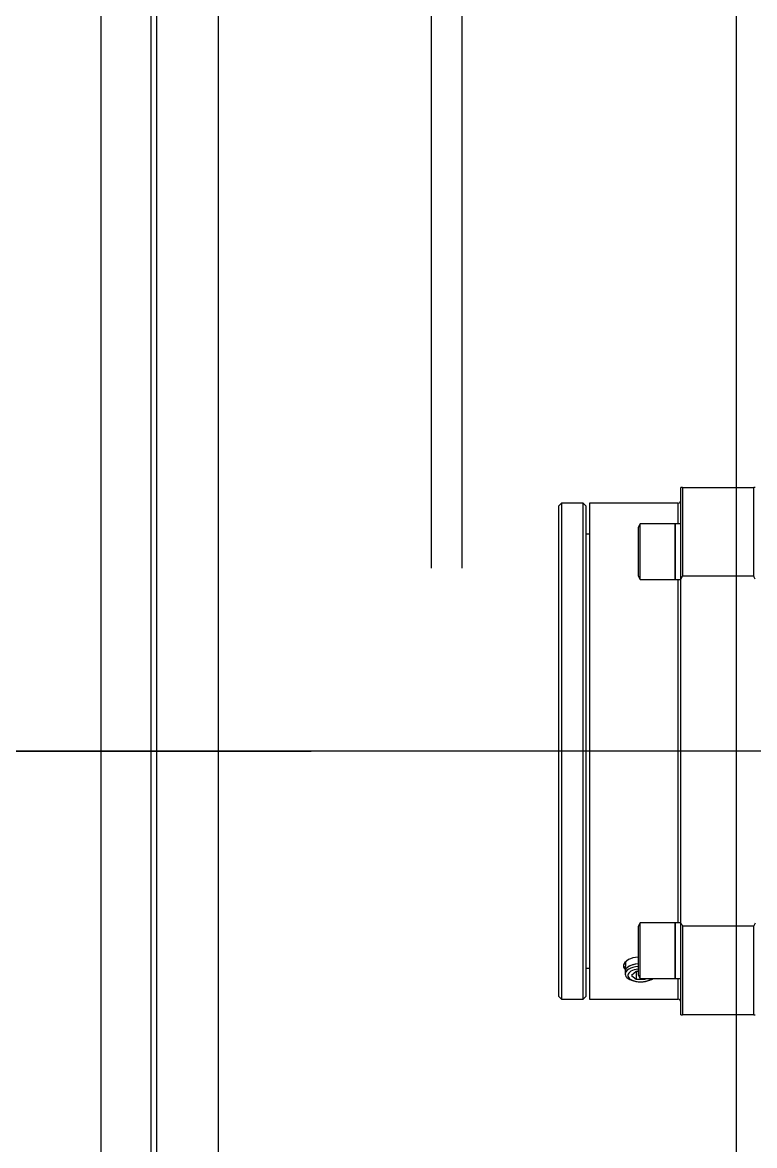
# Model space of a CAD drawing. Header units: millimetres. Extents: x 10462777 to 22643323, y 453826 to 1389191.
# Drawn here: x 11299726.7 to 11299966.6, y 597592.6 to 597960.5 of the extents above; entities that cross this region are included whole.
import ezdxf

# ---------------------------------------------------------------- set-up
doc = ezdxf.new("R2010")
doc.units = ezdxf.units.MM
doc.header["$LTSCALE"] = 200
doc.header["$MEASUREMENT"] = 0
for name, pattern in [('CENTER2', [1.125, 0.75, -0.125, 0.125, -0.125]), ('DASHED', [3.5, 2, -1.5]), ('PHANTOM', [2.5, 1.25, -0.25, 0.25, -0.25, 0.25, -0.25])]:
    doc.linetypes.add(name, pattern=pattern)
doc.layers.get('0').update_dxf_attribs({"linetype": 'CONTINUOUS'})
for name, color, linetype in [('$DDT_AUDIT_GENERATED_(276)', 7, 'CONTINUOUS'), ('2', 2, 'CONTINUOUS'), ('DV1_DEFAULT', 7, 'CONTINUOUS'), ('LIBRL_A6-BA-12X4', 7, 'CONTINUOUS'), ('LIBRL_A97L-0001-', 7, 'CONTINUOUS')]:
    doc.layers.add(name, color=color, linetype=linetype)
doc.layers.add('LAYOUT', color=8, linetype='CONTINUOUS', lineweight=25)
doc.layers.add('TOP$23', color=7, linetype='CONTINUOUS', true_color=0xffffff)

# ---------------------------------------------------------------- blocks, each defined once
blk = doc.blocks.new('r710ic')
at = {"layer": 'LAYOUT', "color": 3}
blk.add_circle((272041.37, 104232.63), 2050.12, dxfattribs=at)
blk = doc.blocks.new('A$C7DA30AB0')
at = {"layer": '$DDT_AUDIT_GENERATED_(276)', "color": 7, "linetype": 'Continuous', "ltscale": 25.4}
for p, q in [((4797.89, 3112.35, 0), (4797.38, 3112.35, 0)), ((4797.89, 3112.35, 0), (4821.26, 3112.35, 0)), ((4797.89, 3112.35, 0), (4797.89, 3083.27, 0)), ((4821.77, 3112.35, 0), (4821.26, 3112.35, 0)), ((4821.26, 3083.27, 0), (4821.26, 3112.35, 0)), ((4821.77, 3112.35, 0), (4821.77, 3082.35, 0)), ((4851.74, 3107.27, 0), (4822.78, 3107.27, 0)), ((4822.78, 3100.51, 0), (4822.78, 3107.27, 0)), ((4851.74, 2944.71, 0), (4851.74, 3107.27, 0)), ((4853.77, 3107.27, 0), (4852.76, 3106.25, 0)), ((4852.76, 3106.25, 0), (4852.76, 2945.72, 0)), ((4853.77, 3107.27, 0), (4853.77, 2944.71, 0)), ((4860.88, 3107.27, 0), (4853.77, 3107.27, 0)), ((4860.88, 2944.71, 0), (4860.88, 3107.27, 0)), ((4861.9, 3106.25, 0), (4860.88, 3107.27, 0)), ((4861.9, 2945.72, 0), (4861.9, 3106.25, 0)), ((4852.76, 3097.11, 0), (4851.74, 3097.11, 0)), ((4797.38, 3082.35, 0), (4797.89, 3083.27, 0)), ((4821.26, 3083.27, 0), (4797.89, 3083.27, 0)), ((4821.77, 3082.35, 0), (4821.77, 2969.63, 0)), ((4822.78, 2969.75, 0), (4822.78, 3082.22, 0)), ((4797.89, 2968.7, 0), (4797.89, 2939.63, 0)), ((4797.89, 2968.7, 0), (4821.26, 2968.7, 0)), ((4821.77, 2969.63, 0), (4821.26, 2968.7, 0)), ((4821.26, 2939.63, 0), (4821.26, 2968.7, 0)), ((4821.77, 2969.63, 0), (4821.77, 2939.63, 0)), ((4822.78, 2944.71, 0), (4822.78, 2951.47, 0)), ((4851.74, 2954.87, 0), (4852.76, 2954.87, 0)), ((4822.78, 2944.71, 0), (4851.74, 2944.71, 0)), ((4852.76, 2945.72, 0), (4853.77, 2944.71, 0)), ((4853.77, 2944.71, 0), (4860.88, 2944.71, 0)), ((4860.88, 2944.71, 0), (4861.9, 2945.72, 0)), ((4797.38, 2939.63, 0), (4797.89, 2939.63, 0)), ((4821.26, 2939.63, 0), (4797.89, 2939.63, 0)), ((4821.26, 2939.63, 0), (4821.77, 2939.63, 0))]:
    blk.add_line(p, q, dxfattribs=at)
for centre, radius, start, end in [((4822.78, 3108.28, 0), 1.02, 180, 270), ((4628.61, 2976.78, 0), 220.12, 28.6585, 28.933), ((4990.54, 3075.19, 0), 220.12, 208.6585, 208.933), ((4822.78, 2943.69, 0), 1.02, 90, 180)]:
    blk.add_arc(centre, radius, start, end, dxfattribs=at)
blk.add_ellipse((4834.98, 3095.94, 0), major_axis=(5.59, 0), ratio=0.5, start_param=0, end_param=0.467624, dxfattribs=at)
blk.add_open_spline([(4835.8, 3093.45, 0), (4836.97, 3093.55, 0), (4838.09, 3093.86, 0), (4839.96, 3094.87, 0), (4840.56, 3095.64, 0), (4840.57, 3096.79, 0), (4840.38, 3097.18, 0), (4840.03, 3097.53, 0)], degree=3, knots=[0.523596, 0.523596, 0.523596, 0.523596, 0.625, 0.625, 0.75, 0.75, 0.8198649, 0.8198649, 0.8198649, 0.8198649], dxfattribs=at)
at = {"layer": 'DV1_DEFAULT', "color": 1, "linetype": 'CENTER2', "ltscale": 7}
for p, q in [((5992.89, 3025.99, 0), (0, 3025.99, 0)), ((59.09, 3025.99, 0), (6051.98, 3025.99, 0))]:
    blk.add_line(p, q, dxfattribs=at)
at = {"layer": 'LAYOUT', "color": 6, "linetype": 'PHANTOM'}
blk.add_circle((3030.45, 3025.99, 0), 2693.02, dxfattribs=at)
at = {"layer": 'LIBRL_A6-BA-12X4', "color": 7, "linetype": 'Continuous', "ltscale": 25.4}
for p, q in [((4835.08, 3100.51, 0), (4823.6, 3100.51, 0)), ((4823.6, 3100.51, 0), (4823.6, 3082.22, 0)), ((4835.79, 3099.28, 0), (4835.08, 3100.51, 0)), ((4835.08, 3100.51, 0), (4835.08, 3082.22, 0)), ((4835.79, 3083.45, 0), (4835.79, 3099.28, 0)), ((4823.6, 3082.22, 0), (4835.08, 3082.22, 0)), ((4835.08, 3082.22, 0), (4835.79, 3083.45, 0)), ((4835.08, 2969.75, 0), (4823.6, 2969.75, 0)), ((4823.6, 2969.75, 0), (4823.6, 2951.47, 0)), ((4835.79, 2968.52, 0), (4835.08, 2969.75, 0)), ((4835.08, 2969.75, 0), (4835.08, 2951.47, 0)), ((4835.79, 2952.7, 0), (4835.79, 2968.52, 0)), ((4823.6, 2951.47, 0), (4835.08, 2951.47, 0)), ((4835.08, 2951.47, 0), (4835.79, 2952.7, 0))]:
    blk.add_line(p, q, dxfattribs=at)
at = {"layer": 'LIBRL_A97L-0001-', "color": 7, "linetype": 'Continuous', "ltscale": 25.4}
for p, q in [((4823.6, 3100.51, 0), (4821.77, 3100.51, 0)), ((4823.6, 3082.22, 0), (4823.6, 3100.51, 0)), ((4833.51, 3100.75, 0), (4833.23, 3100.51, 0)), ((4833.51, 3100.51, 0), (4833.51, 3100.75, 0)), ((4836.44, 3100.75, 0), (4833.51, 3100.75, 0)), ((4836.44, 3098.21, 0), (4836.44, 3100.75, 0)), ((4837.91, 3099.48, 0), (4836.44, 3100.75, 0)), ((4836.44, 3098.21, 0), (4837.91, 3099.48, 0)), ((4840, 3098.1, 0), (4840.03, 3099, 0)), ((4835.79, 3098.21, 0), (4836.44, 3098.21, 0)), ((4839.89, 3095.09, 0), (4840, 3098.09, 0)), ((4821.77, 3082.22, 0), (4823.6, 3082.22, 0)), ((4823.6, 2969.75, 0), (4821.77, 2969.75, 0)), ((4823.6, 2951.47, 0), (4823.6, 2969.75, 0)), ((4821.77, 2951.47, 0), (4823.6, 2951.47, 0))]:
    blk.add_line(p, q, dxfattribs=at)
for centre, major_axis, start_param, end_param in [((4834.98, 3099.04, 0), (5.05, 0), 0, 2.523813), ((4834.98, 3099.48, 0), (-4.17, 0), 1.766777, 5.77049), ((4834.98, 3099.04, 0), (5.05, 0), 4.873917, 6.283185), ((4834.98, 3098.15, 0), (-5.02, 0), 1.733375, 3.123549), ((4834.98, 3098.14, 0), (5.02, 0), 4.874978, 6.265142), ((4834.98, 3098.14, 0), (5.01, 0), 4.8753, 5.667706)]:
    blk.add_ellipse(centre, major_axis=major_axis, ratio=0.5, start_param=start_param, end_param=end_param, dxfattribs=at)

msp = doc.modelspace()

# ---------------------------------------------------------------- linework, layer by layer
at = {"layer": '2', "color": 252, "linetype": 'Continuous'}
for p, q in [((11299752.53938, 597375.89318, 0), (11299752.53938, 598121.76994, 0)), ((11299768.78961, 598121.79787, 0), (11299768.78961, 597375.90524, 0)), ((11299770.78964, 597375.9293, 0), (11299770.78964, 598121.8149, 0)), ((11299790.84243, 598121.79335, 0), (11299790.84243, 597121.77757, 0)), ((11299960.73984, 597121.77757, 0), (11299960.73984, 598121.79335, 0))]:
    msp.add_line(p, q, dxfattribs=at)
at = {"layer": 'TOP$23', "linetype": 'DASHED'}
for p, q in [((11299860.66913, 600981.71124), (11299860.66913, 594581.71124)), ((11299870.66913, 600981.71124), (11299870.66913, 594581.71124))]:
    msp.add_line(p, q, dxfattribs=at)

# ---------------------------------------------------------------- block references
at = {"ltscale": 10, "rotation": 180}
msp.add_blockref('A$C7DA30AB0', (11304764.24811, 600747.76955, 0), dxfattribs=at)
at = {"layer": 'LAYOUT', "color": 2, "rotation": 89.99999999999999}
msp.add_blockref('r710ic', (11403573.40786, 324839.74027, 0), dxfattribs=at)

doc.saveas('drawing.dxf')
